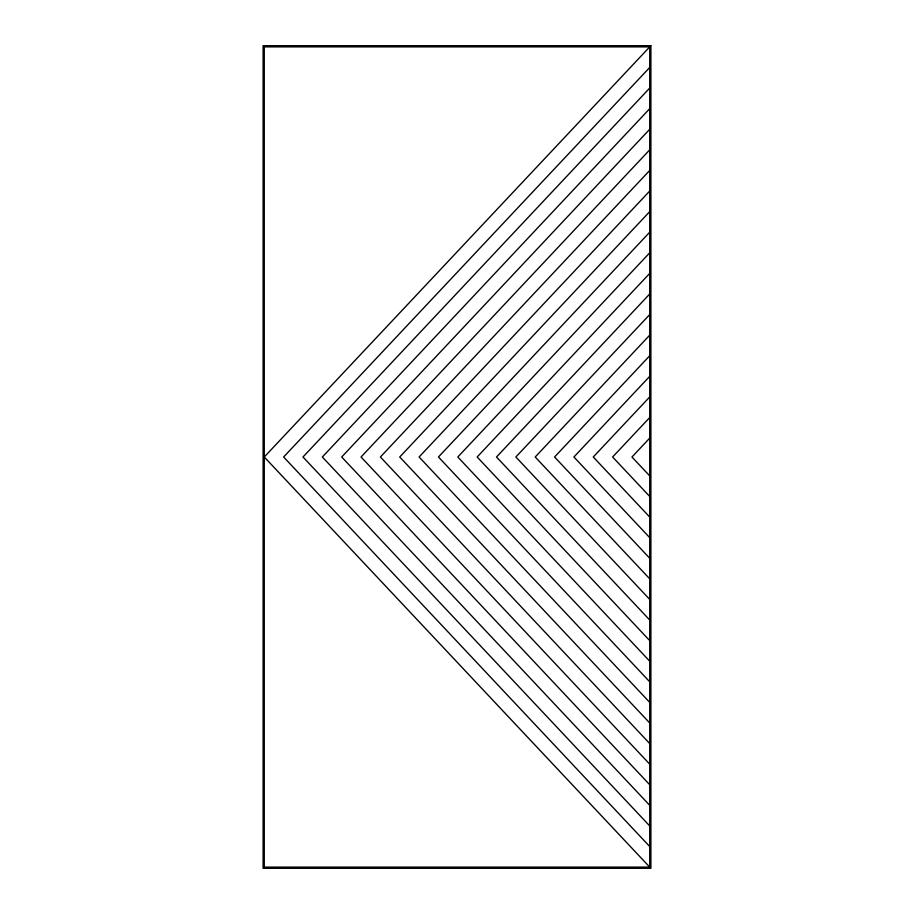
<?xml version="1.0" encoding="UTF-8"?>
<svg xmlns="http://www.w3.org/2000/svg" width="914" height="914" viewBox="0 0 914 914"><rect width="100%" height="100%" fill="white"/><g stroke="black" fill="none" stroke-linecap="round" stroke-linejoin="round"><path stroke-width="1.37" d="M649.728 46.877L264.272 457L649.728 867.123L264.272 867.123L264.272 46.877L649.728 46.877L649.728 867.123M649.728 67.465L283.626 457L649.728 846.535M649.728 88.052L302.98 457L649.728 825.948M649.728 108.652L322.334 457L649.728 805.348M649.728 129.24L341.687 457L649.728 784.76M649.728 149.827L361.041 457L649.728 764.173M649.728 170.427L380.384 457L649.728 743.573M649.728 191.015L399.738 457L649.728 722.985M649.728 211.602L419.092 457L649.728 702.398M649.728 232.19L438.446 457L649.728 681.81M649.728 252.79L457.8 457L649.728 661.21M649.728 273.377L477.154 457L649.728 640.623M649.728 293.965L496.508 457L649.728 620.035M649.728 314.565L515.85 457L649.728 599.435M649.728 335.152L535.204 457L649.728 578.848M649.728 355.74L554.558 457L649.728 558.26M649.728 376.328L573.912 457L649.728 537.672M649.728 396.927L593.266 457L649.728 517.073M649.728 417.515L612.62 457L649.728 496.485M649.728 438.103L631.962 457L649.728 475.897M650.894 45.7L263.106 45.7L263.106 868.3L650.894 868.3L650.894 45.7"/></g></svg>
